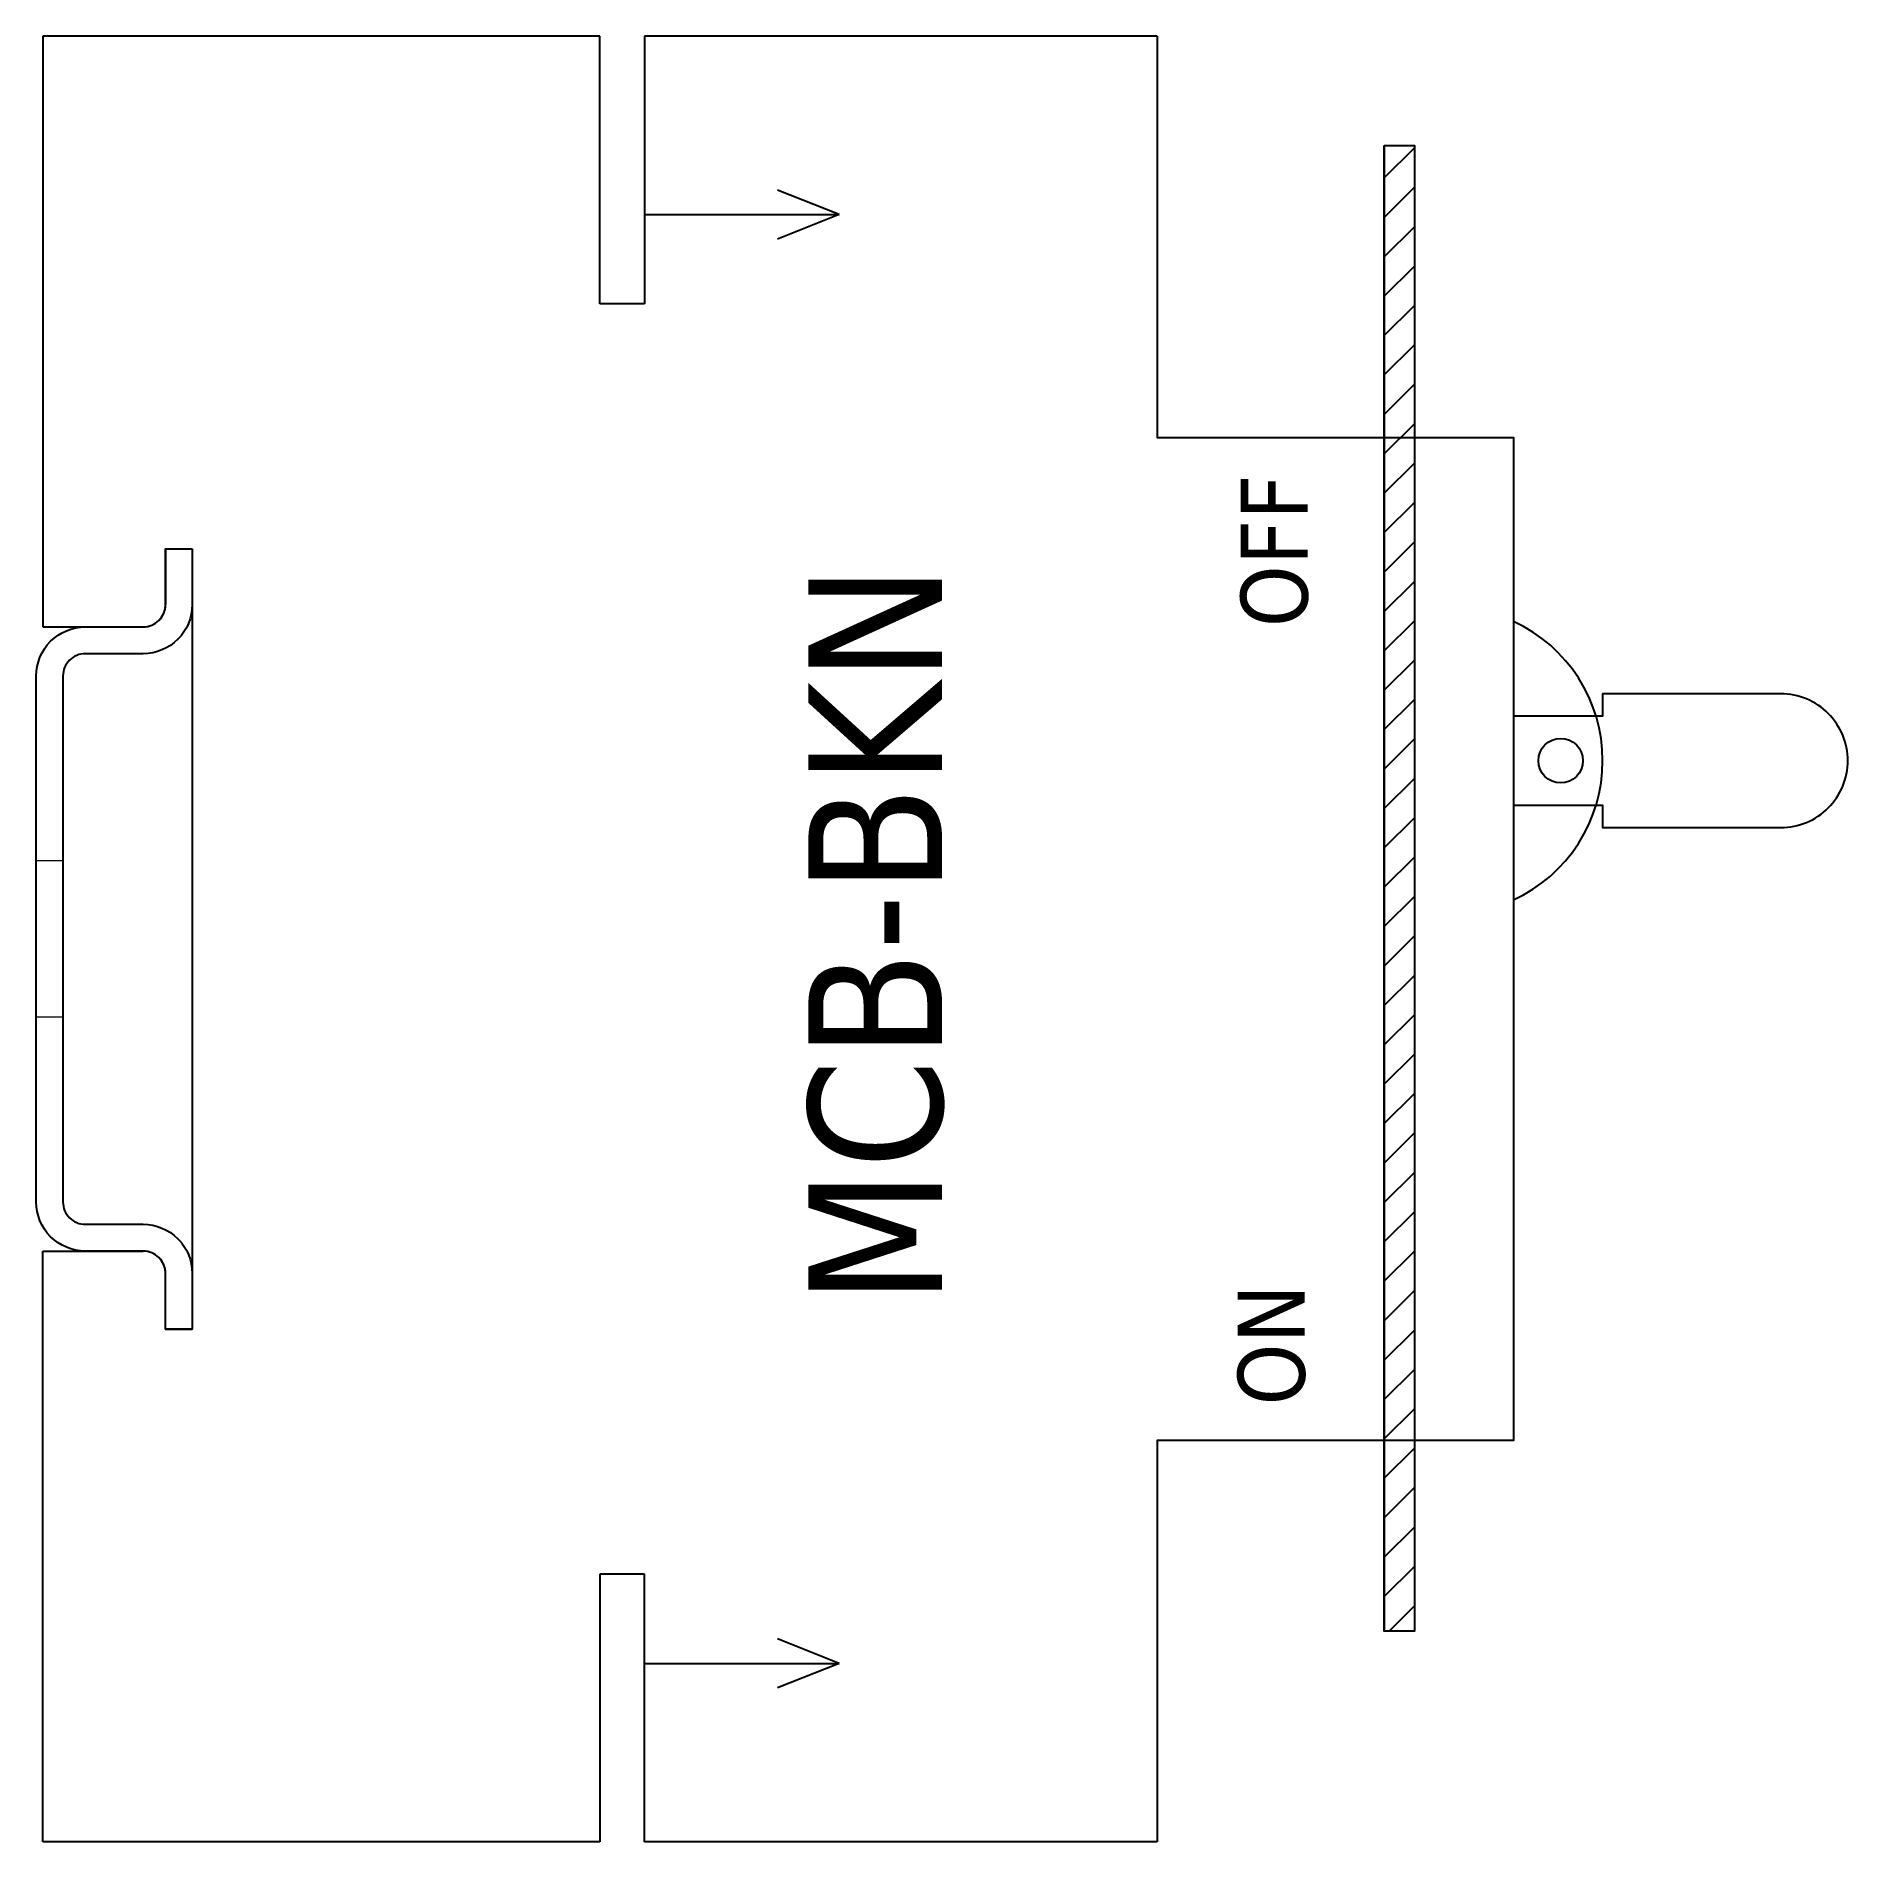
# Model space of a CAD drawing. Header units: millimetres. Extents: x 0 to 81.3, y 0 to 81.
import ezdxf

# ---------------------------------------------------------------- set-up
doc = ezdxf.new("R2010")
doc.units = ezdxf.units.MM
doc.linetypes.add('HIDDEN', pattern=[9.525, 6.35, -3.175])
doc.layers.add('Thin-Hidden', color=6, linetype='HIDDEN', lineweight=13)
doc.styles.add('Tahoma (Input Text)', font='tahoma.ttf')

# ---------------------------------------------------------------- blocks, each defined once
blk = doc.blocks.new('*U40')
h = blk.add_hatch()
h.set_pattern_fill('ANSI31', color=1, scale=10)
h.set_pattern_definition([(45, (0, 0), (-0.8838835, 0.8838835), [])])
h.paths.add_polyline_path([(-482.339, -2659.233), (-483.688, -2659.233), (-483.688, -2672.335), (-482.339, -2672.335)])
h.paths.add_polyline_path([(-482.339, -2672.335), (-483.688, -2672.335), (-483.688, -2717.335), (-482.339, -2717.335)])
h.paths.add_polyline_path([(-482.339, -2717.335), (-483.688, -2717.335), (-483.688, -2725.884), (-482.339, -2725.884)])
for p, q in [((-518.888, -2654.335), (-543.888, -2654.335)), ((-543.888, -2654.335), (-543.888, -2680.835)), ((-518.888, -2666.335), (-518.888, -2654.335)), ((-493.888, -2654.335), (-516.888, -2654.335)), ((-516.888, -2654.335), (-516.888, -2666.335)), ((-516.888, -2666.335), (-518.888, -2666.335)), ((-538.388, -2677.335), (-537.188, -2677.335)), ((-538.388, -2677.335), (-538.388, -2679.835)), ((-537.188, -2677.335), (-537.188, -2712.335)), ((-543.888, -2680.835), (-539.388, -2680.835)), ((-543.888, -2735.335), (-543.888, -2708.835)), ((-543.888, -2708.835), (-539.388, -2708.835)), ((-538.388, -2712.335), (-538.388, -2709.835)), ((-538.388, -2712.335), (-537.188, -2712.335)), ((-516.888, -2723.335), (-518.888, -2723.335)), ((-518.888, -2723.335), (-518.888, -2735.335)), ((-516.888, -2735.335), (-516.888, -2723.335)), ((-518.888, -2735.335), (-543.888, -2735.335)), ((-493.888, -2735.335), (-516.888, -2735.335))]:
    blk.add_line(p, q)
at = {"color": 1}
for p, q in [((-483.688, -2659.233), (-483.688, -2725.884)), ((-508.156, -2662.335), (-510.924, -2661.237)), ((-516.888, -2662.335), (-508.156, -2662.335)), ((-508.156, -2662.335), (-510.924, -2663.432)), ((-508.156, -2727.335), (-510.924, -2726.237)), ((-516.888, -2727.335), (-508.156, -2727.335)), ((-508.156, -2727.335), (-510.924, -2728.432))]:
    blk.add_line(p, q, dxfattribs=at)
at = {"color": 3}
blk.add_lwpolyline([(-493.888, -2654.335), (-493.888, -2672.335), (-477.888, -2672.335), (-477.888, -2717.335), (-493.888, -2717.335), (-493.888, -2735.335)], dxfattribs=at)
at = {"color": 1}
blk.add_lwpolyline([(-483.688, -2659.233), (-482.339, -2659.233), (-482.339, -2725.884), (-483.688, -2725.884)], close=True, dxfattribs=at)
blk.add_lwpolyline([(-537.188, -2677.335), (-537.188, -2679.835, -0.414214), (-539.388, -2682.035), (-541.988, -2682.035, 0.414214), (-542.988, -2683.035), (-542.988, -2706.635, 0.414214), (-541.988, -2707.635), (-539.388, -2707.635, -0.414214), (-537.188, -2709.835), (-537.188, -2712.335), (-538.388, -2712.335), (-538.388, -2709.835, 0.414214), (-539.388, -2708.835), (-541.988, -2708.835, -0.414214), (-544.188, -2706.635), (-544.188, -2683.035, -0.414214), (-541.988, -2680.835), (-539.388, -2680.835, 0.414214), (-538.388, -2679.835), (-538.388, -2677.335), (-537.188, -2677.335)], format="xyb")
blk.add_lwpolyline([(-477.888, -2688.835), (-473.888, -2688.835), (-473.888, -2689.835), (-465.888, -2689.835, 0.414214), (-462.888, -2686.835), (-462.888, -2686.835, 0.414214), (-465.888, -2683.835), (-473.888, -2683.835), (-473.888, -2684.835), (-477.888, -2684.835)], format="xyb", dxfattribs=at)
blk.add_circle((-475.771, -2686.835), 1)
for centre, radius, start, end in [((-539.388, -2679.835), 1, 270, 0), ((-480.771, -2686.835), 6.883, 294.76151, 65.23849), ((-539.388, -2709.835), 1, 0, 90)]:
    blk.add_arc(centre, radius, start, end)
at = {"layer": 'Thin-Hidden'}
for p, q in [((-542.988, -2691.335), (-544.188, -2691.335)), ((-542.988, -2698.335), (-544.188, -2698.335))]:
    blk.add_line(p, q, dxfattribs=at)
at = {"style": 'Tahoma (Input Text)'}
blk.add_text('MCB-BKN', height=6, rotation=90, dxfattribs=at).set_placement((-503.535, -2711.267))
at = {"char_height": 3, "attachment_point": 1, "rotation": 90, "style": 'Tahoma (Input Text)'}
for s, insert in [('OFF', (-490.134, -2680.85)), ('ON', (-490.263, -2715.763))]:
    blk.add_mtext_dynamic_manual_height_columns(s, width=9.28208, gutter_width=1, heights=[0], dxfattribs=dict(at, insert=insert))

msp = doc.modelspace()

# ---------------------------------------------------------------- block references
msp.add_blockref('*U40', (544.188, 2735.335))

doc.saveas('drawing.dxf')
